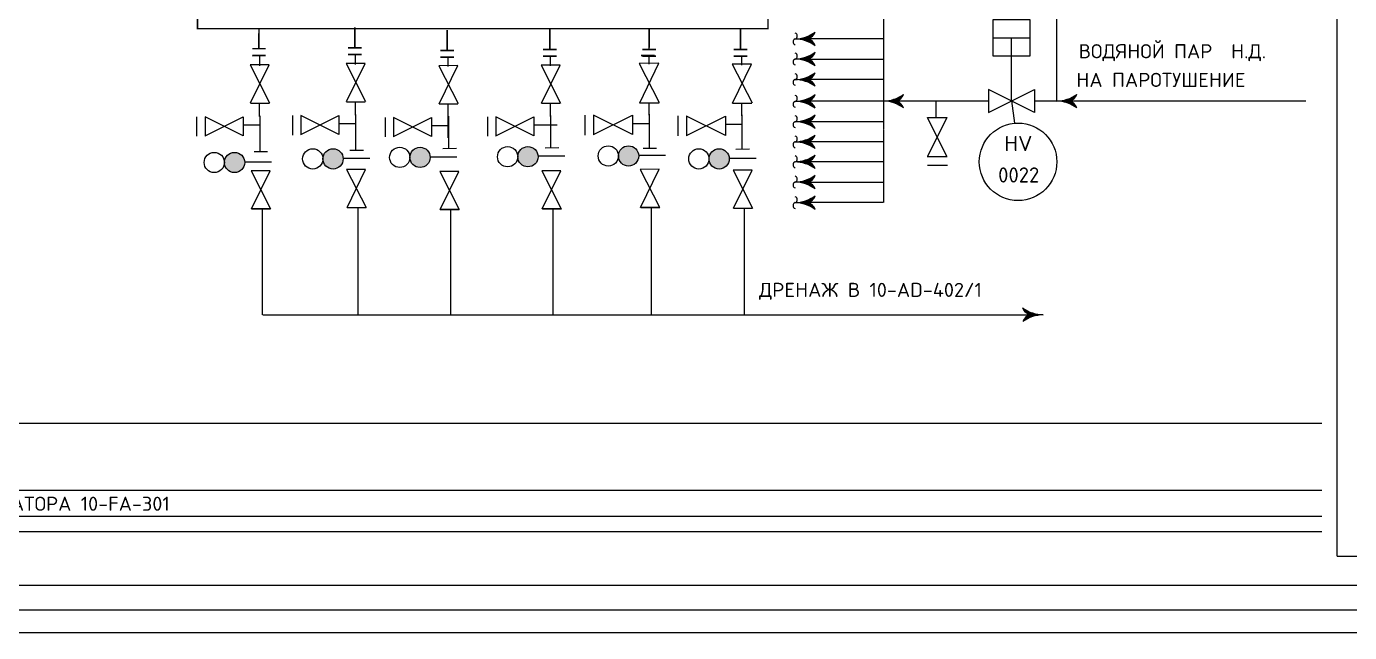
# Model space of a CAD drawing. Extents: x 270 to 589, y 86 to 206.
# Drawn here: x 312.08 to 324.26, y 90.26 to 95.84 of the extents above; entities that cross this region are included whole.
import ezdxf
from ezdxf.enums import TextEntityAlignment as Align

# ---------------------------------------------------------------- set-up
doc = ezdxf.new("R2010")
doc.units = 0
doc.header["$MEASUREMENT"] = 0
doc.linetypes.add('DASH', pattern=[0.15625, 0.09375, -0.0625])
doc.layers.get('0').update_dxf_attribs({"linetype": 'CONTINUOUS'})
for name, color, linetype in [('IN-ATTRIBS', 7, 'CONTINUOUS'), ('IN-EQUIPMENT', 7, 'CONTINUOUS'), ('IN-MIN-PROC', 7, 'CONTINUOUS')]:
    doc.layers.add(name, color=color, linetype=linetype)
doc.styles.add('S1', font='SIMPLEX.shx')
doc.styles.add('SIMPLEX', font='SIMPLEX')

msp = doc.modelspace()

# ---------------------------------------------------------------- hatches: boundary and pattern name
at = {"linetype": 'CONTINUOUS'}
h = msp.add_hatch(dxfattribs=at)
h.set_pattern_fill('ANSI31', color=2, scale=0.0001, style=0)
h.set_pattern_definition([(45, (244.188965291, -51.709344533), (-8.8388347648e-06, 8.8388347648e-06), [])])
edge = h.paths.add_edge_path()
edge.add_arc((314.902, 94.623), 0.0933, 0, 360)
h = msp.add_hatch(dxfattribs=at)
h.set_pattern_fill('ANSI31', color=2, scale=0.0001, style=0)
h.set_pattern_definition([(45, (244.989539988, -51.696010404), (-8.8388347648e-06, 8.8388347648e-06), [])])
edge = h.paths.add_edge_path()
edge.add_arc((315.703, 94.637), 0.0933, 0, 360)
h = msp.add_hatch(dxfattribs=at)
h.set_pattern_fill('ANSI31', color=2, scale=0.0001, style=0)
h.set_pattern_definition([(45, (245.983586153, -51.689343339), (-8.8388347648e-06, 8.8388347648e-06), [])])
edge = h.paths.add_edge_path()
edge.add_arc((316.697, 94.643), 0.0933, 0, 360)
h = msp.add_hatch(dxfattribs=at)
h.set_pattern_fill('ANSI31', color=2, scale=0.0001, style=0)
h.set_pattern_definition([(45, (246.910918441, -51.6826771), (-8.8388347648e-06, 8.8388347648e-06), [])])
edge = h.paths.add_edge_path()
edge.add_arc((317.624, 94.65), 0.0933, 0, 360)
h = msp.add_hatch(dxfattribs=at)
h.set_pattern_fill('ANSI31', color=2, scale=0.0001, style=0)
h.set_pattern_definition([(45, (247.744850759, -51.709344533), (-8.8388347648e-06, 8.8388347648e-06), [])])
edge = h.paths.add_edge_path()
edge.add_arc((318.458, 94.623), 0.0933, 0, 360)
h = msp.add_hatch(dxfattribs=at)
h.set_pattern_fill('ANSI31', color=2, scale=0.0001, style=0)
h.set_pattern_definition([(45, (243.281647575, -51.742677378), (-8.8388347648e-06, 8.8388347648e-06), [])])
edge = h.paths.add_edge_path()
edge.add_arc((313.995, 94.59), 0.0933, 0, 360)

# ---------------------------------------------------------------- linework, layer by layer
at = {"color": 3, "linetype": 'CONTINUOUS'}
for p, q in [((324.151, 90.963), (324.151, 98.422)), ((307.842, 91.188), (319.823, 91.188)), ((319.823, 91.188), (324.01, 91.188)), ((324.151, 90.963), (333.309, 90.963)), ((272.97, 90.695), (379.449, 90.695)), ((306.202, 90.466), (317.246, 90.466)), ((317.246, 90.466), (328.123, 90.466))]:
    msp.add_line(p, q, dxfattribs=at)
at = {"color": 5, "linetype": 'CONTINUOUS'}
for p, q in [((321.566, 96.343), (321.566, 95.157)), ((319.971, 95.917), (319.971, 94.896)), ((314.224, 95.562), (314.224, 95.482)), ((315.106, 95.574), (315.106, 95.494)), ((315.96, 95.557), (315.96, 95.476)), ((316.902, 95.562), (316.902, 95.482)), ((317.809, 95.576), (317.809, 95.496)), ((318.664, 95.569), (318.664, 95.488)), ((314.226, 95.013), (314.226, 95.137)), ((315.108, 95.025), (315.108, 95.149)), ((315.963, 94.818), (315.963, 95.13)), ((316.904, 95.014), (316.904, 95.136)), ((317.812, 95.027), (317.812, 95.139)), ((318.667, 95.02), (318.667, 95.137)), ((320.455, 95.157), (320.455, 95.005)), ((314.228, 94.933), (314.076, 94.933)), ((314.228, 95.021), (314.228, 94.687)), ((315.11, 94.945), (314.958, 94.945)), ((315.11, 95.033), (315.11, 94.698)), ((315.964, 95.016), (315.964, 94.718)), ((316.966, 94.934), (316.754, 94.934)), ((316.906, 95.022), (316.906, 94.724)), ((317.813, 94.947), (317.662, 94.947)), ((317.813, 95.035), (317.813, 94.719)), ((318.668, 94.94), (318.517, 94.94)), ((318.668, 95.028), (318.668, 94.712)), ((315.964, 94.928), (315.812, 94.928)), ((319.971, 94.892), (319.971, 94.221)), ((319.976, 94.892), (319.971, 94.892)), ((314.248, 94.163), (314.248, 93.186)), ((315.13, 94.174), (315.13, 93.186)), ((315.984, 94.157), (315.984, 93.186)), ((316.926, 94.163), (316.926, 93.186)), ((317.833, 94.177), (317.833, 93.186)), ((318.688, 94.168), (318.688, 93.186)), ((314.254, 93.186), (321.318, 93.186)), ((298.533, 91.569), (324.01, 91.569))]:
    msp.add_line(p, q, dxfattribs=at)
at = {"color": 2}
for p, q in [((320.982, 95.738), (321.32, 95.738)), ((321.151, 95.157), (321.151, 95.738))]:
    msp.add_line(p, q, dxfattribs=at)
at = {"color": 6, "linetype": 'CONTINUOUS'}
for p, q in [((314.224, 95.567), (314.224, 95.562)), ((315.108, 95.588), (315.108, 95.583)), ((315.954, 95.562), (315.954, 95.557)), ((315.96, 95.562), (315.96, 95.557)), ((316.902, 95.568), (316.902, 95.562)), ((317.809, 95.581), (317.809, 95.576)), ((318.664, 95.574), (318.664, 95.569)), ((271.084, 90.258), (567.702, 90.258, 0.558))]:
    msp.add_line(p, q, dxfattribs=at)
at = {"color": 7, "linetype": 'CONTINUOUS'}
for p, q in [((315.106, 95.579), (315.106, 95.574)), ((321.151, 95.157), (321.179, 94.952))]:
    msp.add_line(p, q, dxfattribs=at)
at = {"color": 2, "linetype": 'CONTINUOUS'}
for p, q in [((314.143, 95.137), (314.316, 95.137)), ((315.025, 95.149), (315.198, 95.149)), ((315.879, 95.13), (316.052, 95.13)), ((316.821, 95.136), (316.994, 95.136)), ((317.725, 95.139), (317.905, 95.139)), ((318.582, 95.137), (318.759, 95.137)), ((313.645, 95.01), (313.645, 94.831)), ((313.724, 95.011), (313.724, 94.833)), ((314.527, 95.022), (314.527, 94.842)), ((314.606, 95.023), (314.606, 94.845)), ((315.381, 95.005), (315.381, 94.825)), ((315.46, 95.006), (315.46, 94.827)), ((316.323, 95.011), (316.323, 94.831)), ((316.402, 95.011), (316.402, 94.833)), ((317.222, 95.026), (317.222, 94.842)), ((317.302, 95.027), (317.302, 94.845)), ((318.077, 95.019), (318.077, 94.835)), ((318.157, 95.019), (318.157, 94.837)), ((314.088, 94.597), (314.335, 94.597)), ((314.995, 94.63), (315.242, 94.63)), ((315.796, 94.643), (316.043, 94.643)), ((316.79, 94.65), (317.037, 94.65)), ((317.717, 94.657), (317.964, 94.657)), ((318.551, 94.63), (318.798, 94.63)), ((320.375, 94.646), (320.558, 94.646)), ((320.376, 94.565), (320.56, 94.565)), ((314.151, 94.162), (314.327, 94.162)), ((315.032, 94.174), (315.207, 94.174)), ((315.888, 94.156), (316.064, 94.156)), ((316.83, 94.162), (317.005, 94.162)), ((317.736, 94.176), (317.911, 94.176)), ((318.59, 94.168), (318.765, 94.168))]:
    msp.add_line(p, q, dxfattribs=at)
at = {"color": 2}
for points in [[(320.982, 95.907), (321.32, 95.907), (321.32, 95.569), (320.982, 95.569)], [(320.939, 95.051), (321.362, 95.262), (321.362, 95.051), (320.939, 95.262)]]:
    msp.add_lwpolyline(points, close=True, dxfattribs=at)
at = {"color": 6, "const_width": 0.015}
for points in [[(314.22, 95.827), (314.219, 95.639)], [(315.102, 95.834), (315.102, 95.647)], [(315.954, 95.811), (315.953, 95.623)], [(316.899, 95.819), (316.899, 95.631)], [(317.813, 95.819), (317.812, 95.631)], [(318.656, 95.819), (318.656, 95.631)], [(314.157, 95.639), (314.282, 95.639)], [(315.04, 95.647), (315.165, 95.647)], [(315.891, 95.623), (316.016, 95.623)], [(316.836, 95.631), (316.961, 95.631)], [(317.75, 95.631), (317.875, 95.631)], [(318.593, 95.631), (318.718, 95.631)]]:
    msp.add_lwpolyline(points, dxfattribs=at)
at = {"color": 5}
for points in [[(321.318, 93.186, -0.206864), (321.255, 93.249)], [(321.443, 93.186, 0.150368), (321.255, 93.124)], [(321.318, 93.186, 0.206864), (321.255, 93.124)]]:
    msp.add_lwpolyline(points, format="xyb", dxfattribs=at)
msp.add_circle((321.211, 94.596), 0.357)
at = {"color": 2, "linetype": 'CONTINUOUS'}
for centre in [(314.715, 94.623), (314.902, 94.623), (315.516, 94.637), (315.703, 94.637), (316.51, 94.643), (316.697, 94.643), (317.437, 94.65), (317.624, 94.65), (318.271, 94.623), (318.458, 94.623), (313.808, 94.59), (313.995, 94.59)]:
    msp.add_circle(centre, 0.0933, dxfattribs=at)
at = {"color": 5}
for centre, radius, start, end in [((319.147, 96.065), 0.336, 271.3322, 305.5377), ((319.149, 95.756), 0.0284, 288.4319, 71.5681), ((319.239, 95.833), 0.111, 291.6248, 338.3752), ((319.167, 95.702), 0.0284, 108.4319, 251.5681), ((319.147, 95.393), 0.336, 54.4623, 88.6678), ((319.239, 95.626), 0.111, 21.6248, 68.3752), ((319.167, 95.516), 0.0284, 108.4319, 251.5681), ((319.147, 95.879), 0.336, 271.3322, 305.5377), ((319.147, 95.207), 0.336, 54.4623, 88.6678), ((319.149, 95.57), 0.0284, 288.4319, 71.5681), ((319.239, 95.646), 0.111, 291.6248, 338.3752), ((319.239, 95.439), 0.111, 21.6248, 68.3752), ((319.147, 95.69), 0.336, 271.3322, 305.5377), ((319.239, 95.458), 0.111, 291.6248, 338.3752), ((319.167, 95.328), 0.0284, 108.4319, 251.5681), ((319.147, 95.019), 0.336, 54.4623, 88.6678), ((319.149, 95.381), 0.0284, 288.4319, 71.5681), ((319.239, 95.251), 0.111, 21.6248, 68.3752), ((319.147, 95.489), 0.336, 271.3322, 305.5377), ((319.149, 95.18), 0.0284, 288.4319, 71.5681), ((319.239, 95.257), 0.111, 291.6248, 338.3752), ((319.962, 95.491), 0.336, 271.3322, 305.5377), ((320.054, 95.259), 0.111, 291.6248, 338.3752), ((321.558, 95.491), 0.336, 271.3322, 305.5377), ((321.649, 95.259), 0.111, 291.6248, 338.3752), ((319.167, 95.126), 0.0284, 108.4319, 251.5681), ((319.147, 94.817), 0.336, 54.4623, 88.6678), ((319.239, 95.05), 0.111, 21.6248, 68.3752), ((319.962, 94.82), 0.336, 54.4623, 88.6678), ((320.054, 95.052), 0.111, 21.6248, 68.3752), ((321.558, 94.82), 0.336, 54.4623, 88.6678), ((321.649, 95.052), 0.111, 21.6248, 68.3752), ((319.167, 94.939), 0.0284, 108.4319, 251.5681), ((319.147, 95.302), 0.336, 271.3322, 305.5377), ((319.147, 94.63), 0.336, 54.4623, 88.6678), ((319.149, 94.993), 0.0284, 288.4319, 71.5681), ((319.239, 95.069), 0.111, 291.6248, 338.3752), ((319.239, 94.862), 0.111, 21.6248, 68.3752), ((319.147, 95.116), 0.336, 271.3322, 305.5377), ((319.149, 94.807), 0.0284, 288.4319, 71.5681), ((319.239, 94.884), 0.111, 291.6248, 338.3752), ((319.167, 94.753), 0.0284, 108.4319, 251.5681), ((319.147, 94.444), 0.336, 54.4623, 88.6678), ((319.239, 94.677), 0.111, 21.6248, 68.3752), ((319.167, 94.569), 0.0284, 108.4319, 251.5681), ((319.147, 94.932), 0.336, 271.3322, 305.5377), ((319.147, 94.26), 0.336, 54.4623, 88.6678), ((319.149, 94.623), 0.0284, 288.4319, 71.5681), ((319.239, 94.7), 0.111, 291.6248, 338.3752), ((319.239, 94.493), 0.111, 21.6248, 68.3752), ((319.147, 94.745), 0.336, 271.3322, 305.5377), ((319.149, 94.436), 0.0284, 288.4319, 71.5681), ((319.239, 94.512), 0.111, 291.6248, 338.3752), ((319.167, 94.382), 0.0284, 108.4319, 251.5681), ((319.147, 94.073), 0.336, 54.4623, 88.6678), ((319.239, 94.305), 0.111, 21.6248, 68.3752), ((319.167, 94.193), 0.0284, 108.4319, 251.5681), ((319.147, 94.556), 0.336, 271.3322, 305.5377), ((319.147, 93.884), 0.336, 54.4623, 88.6678), ((319.149, 94.247), 0.0284, 288.4319, 71.5681), ((319.239, 94.323), 0.111, 291.6248, 338.3752), ((319.239, 94.116), 0.111, 21.6248, 68.3752), ((321.45, 93.522), 0.336, 234.4623, 268.6678)]:
    msp.add_arc(centre, radius, start, end, dxfattribs=at)
for points in [[(319.309, 95.771), (319.335, 95.776), (319.343, 95.792)], [(319.155, 95.729), (319.28, 95.729), (319.195, 95.733), (319.296, 95.737)], [(319.155, 95.729), (319.28, 95.729), (319.195, 95.726), (319.296, 95.721)], [(319.195, 95.733), (319.296, 95.737), (319.234, 95.741), (319.311, 95.748)], [(319.195, 95.726), (319.296, 95.721), (319.234, 95.718), (319.311, 95.711)], [(319.234, 95.741), (319.311, 95.748), (319.272, 95.753), (319.324, 95.761)], [(319.234, 95.718), (319.311, 95.711), (319.272, 95.705), (319.324, 95.698)], [(319.272, 95.753), (319.324, 95.761), (319.309, 95.771), (319.335, 95.776)], [(319.272, 95.705), (319.324, 95.698), (319.309, 95.688), (319.335, 95.683)], [(319.309, 95.688), (319.335, 95.683), (319.343, 95.667)], [(319.155, 95.543), (319.28, 95.543), (319.195, 95.546), (319.296, 95.551)], [(319.155, 95.543), (319.28, 95.543), (319.195, 95.539), (319.296, 95.535)], [(319.195, 95.546), (319.296, 95.551), (319.234, 95.554), (319.311, 95.561)], [(319.195, 95.539), (319.296, 95.535), (319.234, 95.531), (319.311, 95.524)], [(319.234, 95.554), (319.311, 95.561), (319.272, 95.567), (319.324, 95.574)], [(319.272, 95.567), (319.324, 95.574), (319.309, 95.584), (319.335, 95.589)], [(319.309, 95.584), (319.335, 95.589), (319.343, 95.605)], [(319.234, 95.531), (319.311, 95.524), (319.272, 95.519), (319.324, 95.511)], [(319.272, 95.519), (319.324, 95.511), (319.309, 95.501), (319.335, 95.496)], [(319.309, 95.501), (319.335, 95.496), (319.343, 95.48)], [(319.309, 95.396), (319.335, 95.401), (319.343, 95.417)], [(319.155, 95.355), (319.28, 95.355), (319.195, 95.358), (319.296, 95.363)], [(319.155, 95.355), (319.28, 95.355), (319.195, 95.351), (319.296, 95.346)], [(319.195, 95.358), (319.296, 95.363), (319.234, 95.366), (319.311, 95.373)], [(319.195, 95.351), (319.296, 95.346), (319.234, 95.343), (319.311, 95.336)], [(319.234, 95.366), (319.311, 95.373), (319.272, 95.379), (319.324, 95.386)], [(319.234, 95.343), (319.311, 95.336), (319.272, 95.33), (319.324, 95.323)], [(319.272, 95.379), (319.324, 95.386), (319.309, 95.396), (319.335, 95.401)], [(319.272, 95.33), (319.324, 95.323), (319.309, 95.313), (319.335, 95.308)], [(319.309, 95.313), (319.335, 95.308), (319.343, 95.292)], [(319.195, 95.157), (319.296, 95.161), (319.234, 95.165), (319.311, 95.172)], [(319.234, 95.165), (319.311, 95.172), (319.272, 95.177), (319.324, 95.185)], [(319.272, 95.177), (319.324, 95.185), (319.309, 95.195), (319.335, 95.2)], [(319.309, 95.195), (319.335, 95.2), (319.343, 95.216)], [(320.01, 95.159), (320.112, 95.163), (320.049, 95.167), (320.126, 95.174)], [(320.049, 95.167), (320.126, 95.174), (320.088, 95.18), (320.139, 95.187)], [(320.088, 95.18), (320.139, 95.187), (320.124, 95.197), (320.15, 95.202)], [(320.124, 95.197), (320.15, 95.202), (320.158, 95.218)], [(321.605, 95.159), (321.707, 95.163), (321.645, 95.167), (321.722, 95.174)], [(321.645, 95.167), (321.722, 95.174), (321.683, 95.18), (321.734, 95.187)], [(321.683, 95.18), (321.734, 95.187), (321.719, 95.197), (321.745, 95.202)], [(321.719, 95.197), (321.745, 95.202), (321.753, 95.218)], [(319.155, 95.153), (319.28, 95.153), (319.195, 95.157), (319.296, 95.161)], [(319.155, 95.153), (319.28, 95.153), (319.195, 95.15), (319.296, 95.145)], [(319.195, 95.15), (319.296, 95.145), (319.234, 95.142), (319.311, 95.135)], [(319.234, 95.142), (319.311, 95.135), (319.272, 95.129), (319.324, 95.122)], [(319.272, 95.129), (319.324, 95.122), (319.309, 95.112), (319.335, 95.107)], [(319.309, 95.112), (319.335, 95.107), (319.343, 95.091)], [(319.97, 95.155), (320.095, 95.155), (320.01, 95.159), (320.112, 95.163)], [(319.97, 95.155), (320.095, 95.155), (320.01, 95.152), (320.112, 95.147)], [(320.01, 95.152), (320.112, 95.147), (320.049, 95.144), (320.126, 95.137)], [(320.049, 95.144), (320.126, 95.137), (320.088, 95.131), (320.139, 95.124)], [(320.088, 95.131), (320.139, 95.124), (320.124, 95.114), (320.15, 95.109)], [(320.124, 95.114), (320.15, 95.109), (320.158, 95.093)], [(321.566, 95.155), (321.691, 95.155), (321.605, 95.159), (321.707, 95.163)], [(321.566, 95.155), (321.691, 95.155), (321.605, 95.152), (321.707, 95.147)], [(321.605, 95.152), (321.707, 95.147), (321.645, 95.144), (321.722, 95.137)], [(321.645, 95.144), (321.722, 95.137), (321.683, 95.131), (321.734, 95.124)], [(321.683, 95.131), (321.734, 95.124), (321.719, 95.114), (321.745, 95.109)], [(321.719, 95.114), (321.745, 95.109), (321.753, 95.093)], [(319.155, 94.966), (319.28, 94.966), (319.195, 94.969), (319.296, 94.974)], [(319.155, 94.966), (319.28, 94.966), (319.195, 94.963), (319.296, 94.958)], [(319.195, 94.969), (319.296, 94.974), (319.234, 94.977), (319.311, 94.985)], [(319.195, 94.963), (319.296, 94.958), (319.234, 94.955), (319.311, 94.947)], [(319.234, 94.977), (319.311, 94.985), (319.272, 94.99), (319.324, 94.997)], [(319.234, 94.955), (319.311, 94.947), (319.272, 94.942), (319.324, 94.934)], [(319.272, 94.99), (319.324, 94.997), (319.309, 95.007), (319.335, 95.012)], [(319.272, 94.942), (319.324, 94.934), (319.309, 94.925), (319.335, 94.92)], [(319.309, 95.007), (319.335, 95.012), (319.343, 95.028)], [(319.234, 94.792), (319.311, 94.799), (319.272, 94.804), (319.324, 94.812)], [(319.272, 94.804), (319.324, 94.812), (319.309, 94.821), (319.335, 94.826)], [(319.309, 94.925), (319.335, 94.92), (319.343, 94.903)], [(319.309, 94.821), (319.335, 94.826), (319.343, 94.843)], [(319.155, 94.78), (319.28, 94.78), (319.195, 94.784), (319.296, 94.788)], [(319.155, 94.78), (319.28, 94.78), (319.195, 94.777), (319.296, 94.772)], [(319.195, 94.784), (319.296, 94.788), (319.234, 94.792), (319.311, 94.799)], [(319.195, 94.777), (319.296, 94.772), (319.234, 94.769), (319.311, 94.762)], [(319.234, 94.769), (319.311, 94.762), (319.272, 94.756), (319.324, 94.749)], [(319.272, 94.756), (319.324, 94.749), (319.309, 94.739), (319.335, 94.734)], [(319.309, 94.739), (319.335, 94.734), (319.343, 94.718)], [(319.155, 94.596), (319.28, 94.596), (319.195, 94.6), (319.296, 94.604)], [(319.155, 94.596), (319.28, 94.596), (319.195, 94.593), (319.296, 94.588)], [(319.195, 94.6), (319.296, 94.604), (319.234, 94.608), (319.311, 94.615)], [(319.195, 94.593), (319.296, 94.588), (319.234, 94.585), (319.311, 94.578)], [(319.234, 94.608), (319.311, 94.615), (319.272, 94.62), (319.324, 94.628)], [(319.234, 94.585), (319.311, 94.578), (319.272, 94.572), (319.324, 94.565)], [(319.272, 94.62), (319.324, 94.628), (319.309, 94.637), (319.335, 94.642)], [(319.272, 94.572), (319.324, 94.565), (319.309, 94.555), (319.335, 94.55)], [(319.309, 94.637), (319.335, 94.642), (319.343, 94.659)], [(319.272, 94.433), (319.324, 94.44), (319.309, 94.45), (319.335, 94.455)], [(319.309, 94.555), (319.335, 94.55), (319.343, 94.534)], [(319.309, 94.45), (319.335, 94.455), (319.343, 94.471)], [(319.155, 94.409), (319.28, 94.409), (319.195, 94.412), (319.296, 94.417)], [(319.155, 94.409), (319.28, 94.409), (319.195, 94.405), (319.296, 94.401)], [(319.195, 94.412), (319.296, 94.417), (319.234, 94.42), (319.311, 94.427)], [(319.195, 94.405), (319.296, 94.401), (319.234, 94.397), (319.311, 94.39)], [(319.234, 94.42), (319.311, 94.427), (319.272, 94.433), (319.324, 94.44)], [(319.234, 94.397), (319.311, 94.39), (319.272, 94.385), (319.324, 94.377)], [(319.272, 94.385), (319.324, 94.377), (319.309, 94.368), (319.335, 94.363)], [(319.309, 94.368), (319.335, 94.363), (319.343, 94.346)], [(319.155, 94.22), (319.28, 94.22), (319.195, 94.223), (319.296, 94.228)], [(319.155, 94.22), (319.28, 94.22), (319.195, 94.216), (319.296, 94.212)], [(319.195, 94.223), (319.296, 94.228), (319.234, 94.231), (319.311, 94.238)], [(319.195, 94.216), (319.296, 94.212), (319.234, 94.208), (319.311, 94.201)], [(319.234, 94.231), (319.311, 94.238), (319.272, 94.244), (319.324, 94.251)], [(319.234, 94.208), (319.311, 94.201), (319.272, 94.196), (319.324, 94.188)], [(319.272, 94.244), (319.324, 94.251), (319.309, 94.261), (319.335, 94.266)], [(319.309, 94.261), (319.335, 94.266), (319.343, 94.282)], [(319.272, 94.196), (319.324, 94.188), (319.309, 94.178), (319.335, 94.173)], [(319.309, 94.178), (319.335, 94.173), (319.343, 94.157)], [(321.289, 93.227), (321.263, 93.232), (321.255, 93.249)], [(321.325, 93.21), (321.274, 93.218), (321.289, 93.227), (321.263, 93.232)], [(321.289, 93.145), (321.263, 93.14), (321.255, 93.124)], [(321.325, 93.162), (321.274, 93.155), (321.289, 93.145), (321.263, 93.14)], [(321.363, 93.198), (321.286, 93.205), (321.325, 93.21), (321.274, 93.218)], [(321.363, 93.175), (321.286, 93.168), (321.325, 93.162), (321.274, 93.155)], [(321.403, 93.183), (321.301, 93.178), (321.363, 93.175), (321.286, 93.168)], [(321.443, 93.186), (321.318, 93.186), (321.403, 93.183), (321.301, 93.178)]]:
    msp.add_solid(points, dxfattribs=at)
at = {"color": 3}
for points in [[(321.403, 93.189), (321.301, 93.194), (321.363, 93.198), (321.286, 93.205)], [(321.443, 93.186), (321.318, 93.186), (321.403, 93.189), (321.301, 93.194)]]:
    msp.add_solid(points, dxfattribs=at)
at = {"layer": 'IN-EQUIPMENT', "color": 6, "const_width": 0.015}
for points in [[(318.908, 100.815), (318.908, 95.823), (316.516, 95.823)], [(313.654, 100.35), (313.654, 95.823), (316.516, 95.823)], [(314.157, 95.577), (314.282, 95.576)], [(315.039, 95.584), (315.164, 95.584)], [(315.891, 95.561), (316.016, 95.561)], [(316.836, 95.569), (316.961, 95.569)], [(317.738, 95.576), (317.863, 95.576)], [(317.75, 95.569), (317.875, 95.569)], [(318.593, 95.569), (318.718, 95.569)]]:
    msp.add_lwpolyline(points, dxfattribs=at)
at = {"layer": 'IN-MIN-PROC', "color": 5}
for p, q in [((319.97, 95.729), (319.291, 95.729)), ((319.291, 95.543), (319.97, 95.543)), ((319.97, 95.355), (319.291, 95.355)), ((319.97, 95.155), (319.291, 95.155)), ((319.97, 95.157), (320.939, 95.157)), ((321.362, 95.157), (323.862, 95.157)), ((319.291, 94.969), (319.97, 94.969)), ((314.299, 94.688), (314.174, 94.687)), ((315.181, 94.7), (315.056, 94.699)), ((316.038, 94.719), (315.913, 94.717)), ((316.98, 94.724), (316.855, 94.723)), ((317.882, 94.72), (317.757, 94.719)), ((318.737, 94.713), (318.612, 94.711)), ((319.97, 94.781), (319.291, 94.781)), ((319.97, 94.595), (319.291, 94.595)), ((319.291, 94.409), (319.97, 94.409)), ((319.97, 94.221), (319.291, 94.221)), ((324.01, 92.184), (298.53, 92.184)), ((298.537, 91.332), (324.01, 91.332))]:
    msp.add_line(p, q, dxfattribs=at)
at = {"layer": 'IN-MIN-PROC', "color": 2}
for p, q in [((314.315, 95.49), (314.14, 95.489)), ((314.14, 95.489), (314.318, 95.14)), ((314.143, 95.139), (314.315, 95.49)), ((315.197, 95.502), (315.022, 95.501)), ((315.022, 95.501), (315.2, 95.152)), ((315.025, 95.151), (315.197, 95.502)), ((316.051, 95.483), (315.876, 95.481)), ((315.876, 95.481), (316.054, 95.133)), ((315.879, 95.131), (316.051, 95.483)), ((316.993, 95.488), (316.818, 95.487)), ((316.818, 95.487), (316.996, 95.138)), ((316.821, 95.137), (316.993, 95.488)), ((317.904, 95.505), (317.722, 95.503)), ((317.722, 95.503), (317.907, 95.142)), ((317.726, 95.14), (317.904, 95.505)), ((318.757, 95.497), (318.579, 95.496)), ((318.579, 95.496), (318.761, 95.14)), ((318.582, 95.138), (318.757, 95.497)), ((314.074, 94.835), (313.724, 95.01)), ((313.724, 94.835), (314.074, 95.01)), ((314.074, 95.01), (314.074, 94.835)), ((314.606, 94.847), (314.956, 95.022)), ((314.956, 94.847), (314.606, 95.022)), ((314.956, 95.022), (314.956, 94.847)), ((315.81, 94.829), (315.46, 95.004)), ((315.46, 94.829), (315.81, 95.004)), ((315.81, 95.004), (315.81, 94.829)), ((316.752, 94.835), (316.402, 95.01)), ((316.402, 94.835), (316.752, 95.01)), ((316.752, 95.01), (316.752, 94.835)), ((317.302, 94.847), (317.66, 95.025)), ((317.66, 94.847), (317.302, 95.025)), ((317.66, 95.025), (317.66, 94.847)), ((318.157, 94.839), (318.515, 95.018)), ((318.515, 94.839), (318.157, 95.018)), ((318.515, 95.018), (318.515, 94.839)), ((320.377, 95.003), (320.555, 95.003)), ((320.555, 95.003), (320.377, 94.645)), ((320.555, 94.645), (320.377, 95.003)), ((314.322, 94.514), (314.147, 94.512)), ((314.147, 94.512), (314.325, 94.164)), ((314.15, 94.162), (314.322, 94.514)), ((315.202, 94.526), (315.027, 94.524)), ((315.027, 94.524), (315.206, 94.176)), ((315.031, 94.174), (315.202, 94.526)), ((316.059, 94.508), (315.884, 94.506)), ((315.884, 94.506), (316.062, 94.158)), ((315.887, 94.157), (316.059, 94.508)), ((317, 94.514), (316.825, 94.512)), ((316.825, 94.512), (317.004, 94.164)), ((316.829, 94.162), (317, 94.514)), ((317.907, 94.528), (317.732, 94.526)), ((317.732, 94.526), (317.91, 94.178)), ((317.735, 94.176), (317.907, 94.528)), ((318.761, 94.52), (318.586, 94.519)), ((318.586, 94.519), (318.764, 94.17)), ((318.589, 94.169), (318.761, 94.52)), ((314.325, 94.164), (314.15, 94.162)), ((316.062, 94.158), (315.887, 94.157)), ((317.004, 94.164), (316.829, 94.162)), ((317.91, 94.178), (317.735, 94.176))]:
    msp.add_line(p, q, dxfattribs=at)

# ---------------------------------------------------------------- texts
at = {"color": 1, "linetype": 'DASH', "style": 'SIMPLEX'}
msp.add_text('ВОДЯНОЙ ПАР  Н.Д.', height=0.13, dxfattribs=at).set_placement((321.769, 95.55))
at = {"color": 1, "linetype": 'CONTINUOUS', "style": 'SIMPLEX'}
for s, p in [('НА ПАРОТУШЕНИЕ ', (321.748, 95.286)), ('ТРАНСПОРТИРУЮЩАЯ КАТАЛИЗАТОР ЖИДКОСТЬ В ЕМКОСТЬ ЗАГРУЗКИ/ВЫГРУЗКИ КАТАЛИЗАТОРА 10-FA-301', (304.055, 91.38))]:
    msp.add_text(s, height=0.13, dxfattribs=at).set_placement(p)
at = {"layer": 'IN-ATTRIBS', "style": 'S1'}
msp.add_attdef('HV', text='', height=0.14, dxfattribs=at).set_placement((321.214, 94.695), align=Align.CENTER)
at = {"layer": 'IN-ATTRIBS', "style": 'S1', "width": 0.95}
msp.add_attdef('0022', text='', height=0.14, dxfattribs=at).set_placement((321.217, 94.405), align=Align.CENTER)
at = {"layer": 'IN-MIN-PROC', "color": 1, "linetype": 'CONTINUOUS', "style": 'SIMPLEX'}
msp.add_text('ДРЕНАЖ В 10-AD-402/1', height=0.13, dxfattribs=at).set_placement((318.825, 93.351))

doc.saveas('drawing.dxf')
